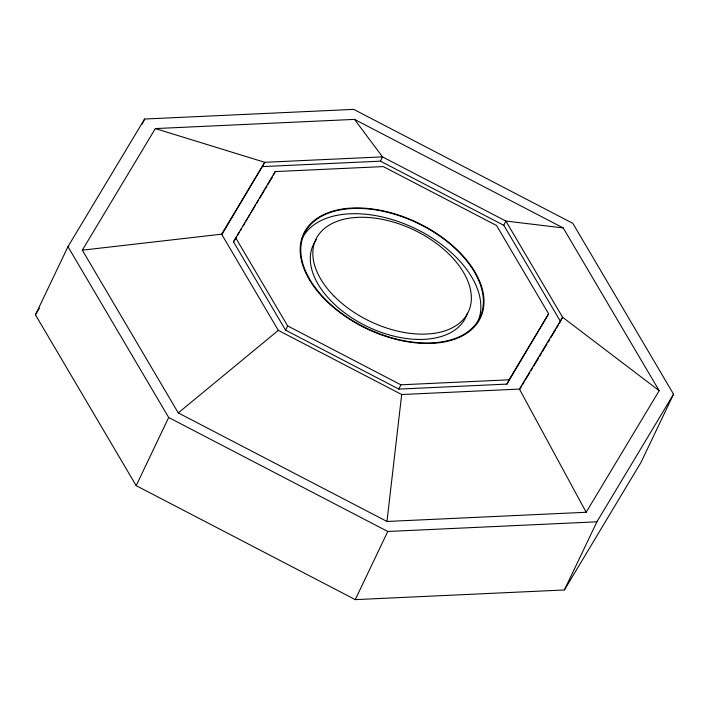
<?xml version="1.0" encoding="UTF-8"?>
<svg xmlns="http://www.w3.org/2000/svg" width="709" height="709" viewBox="0 0 709 709"><rect width="100%" height="100%" fill="white"/><g stroke="black" fill="none" stroke-linecap="round" stroke-linejoin="round"><path stroke-width="1.06" d="M386.972 521.469L401.675 394.523L278.318 330.359L221.607 234.174L264.758 162.308L382.497 156.875L505.854 221.04L563.23 227.952L659.184 390.686L586.175 512.261L386.972 521.469L178.269 412.904L82.324 250.171L155.333 128.586L354.527 119.387L563.23 227.952M35.45 314.814L67.958 246.67L144.601 119.032L353.72 109.372L572.819 223.344L673.55 394.186L641.042 462.33L564.399 589.968L355.28 599.628L136.181 485.656L35.45 314.814L39.42 308.193M142.243 123.969L144.601 119.032M221.828 234.679L264.758 162.308L155.333 128.586M233.5 241.858L275.172 171.587L383.285 166.588L496.548 225.506L548.624 313.83L506.953 384.101L398.848 389.099L285.576 330.172L233.5 241.858L236.336 237.143M273.532 175.017L275.172 171.587M136.181 485.656L168.68 417.504L67.958 246.67M285.576 330.172L287.624 325.883L235.548 237.568M262.711 166.597L380.449 161.165L382.497 156.875L354.527 119.387M398.848 389.099L400.886 384.81L509 379.811L548.624 313.83M559.383 323.41L560.518 321.514L503.807 225.329L505.854 221.04L562.565 317.224L659.184 390.686M355.28 599.628L387.779 531.475L596.907 521.815L673.55 394.186M506.953 384.101L509 379.811M560.925 320.654L562.565 317.224L519.413 389.081L401.675 394.523M564.399 589.968L596.907 521.815M237.462 235.255L239.163 232.428M240.298 230.549L241.432 228.661M243.125 225.834L244.827 223.007M245.952 221.119L247.087 219.232M248.221 217.353L249.922 214.526M251.048 212.638L255.577 205.096M256.711 203.208L258.413 200.381M259.538 198.493L264.067 190.96M265.201 189.073L266.903 186.245M268.029 184.358L272.557 176.816M519.635 389.596L521.345 386.759M522.48 384.863L524.181 382.027M525.316 380.139L529.862 372.571M530.997 370.683L532.698 367.847M533.833 365.959L538.379 358.391M539.514 356.503L541.215 353.667M542.35 351.77L546.896 344.211M548.03 342.314L549.732 339.478M550.866 337.59L555.413 330.031M556.547 328.134L558.249 325.298M178.269 412.904L278.318 330.359M82.324 250.171L221.607 234.174M380.449 161.165L503.807 225.329M287.624 325.883L400.886 384.81M168.68 417.504L387.779 531.475M519.413 389.081L586.175 512.261M302.194 238.304A97.239 58.386 25.5 0 1 415.297 228.59A97.239 58.386 25.5 0 1 477.379 322.755M467.399 313.139A84.424 50.694 25.5 0 1 366.535 326.175A84.424 50.694 25.5 0 1 316.533 239.412M324.979 299.57A97.913 58.785 25.5 0 0 480.046 318.687A97.913 58.785 25.5 0 0 371.232 208.836A97.913 58.785 25.5 0 0 324.979 299.57M325.44 299.411A97.239 58.386 25.5 0 0 479.452 318.394A97.239 58.386 25.5 0 0 371.374 209.288A97.239 58.386 25.5 0 0 325.44 299.411M334.223 296.282A84.424 50.694 25.5 0 0 467.94 312.766A84.424 50.694 25.5 0 0 374.104 218.044A84.424 50.694 25.5 0 0 334.223 296.282"/></g></svg>
